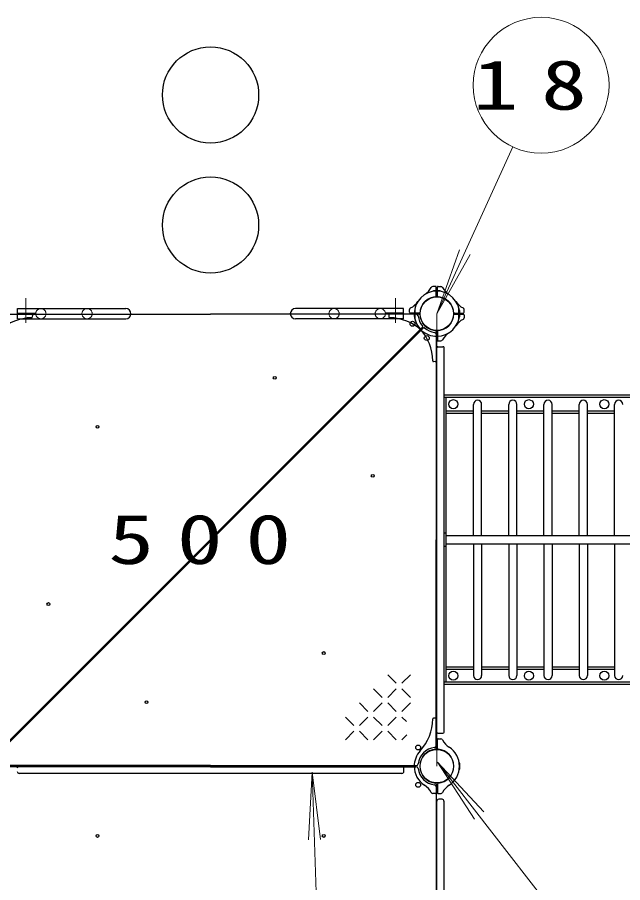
# Model space of a CAD drawing. Units: millimetres on the paper. Extents: x -385 to 0, y -594 to 267.
# Drawn here: x -284.69 to -257.94, y 143.29 to 181.53 of the extents above; entities that cross this region are included whole.
import ezdxf

# ---------------------------------------------------------------- set-up
doc = ezdxf.new("R2010")
doc.units = ezdxf.units.MM
doc.linetypes.add('USER1', pattern=[4.5, 2.5, -2])
doc.linetypes.add('USER2', pattern=[6, 3, -1, 1, -1])
doc.layers.add('LY_1', color=7, linetype='Continuous', lineweight=25)
doc.styles.add('ＭＳ ゴシック', font='')
doc.styles.get('ＭＳ ゴシック').set_extended_font_data('MS Gothic')

msp = doc.modelspace()

# ---------------------------------------------------------------- linework, layer by layer
at = {"layer": 'LY_1', "lineweight": 13}
for p, q in [((-262.787, 175.806), (-266.151, 168.436)), ((-266.151, 168.436), (-265.148, 171.263)), ((-266.151, 168.436), (-264.672, 171.046)), ((-268.319, 152.479), (-267.944, 152.104)), ((-267.319, 152.479), (-267.694, 152.104)), ((-268.944, 151.854), (-268.569, 151.479)), ((-267.944, 151.854), (-268.319, 151.479)), ((-267.694, 151.854), (-267.319, 151.479)), ((-269.569, 151.229), (-269.194, 150.854)), ((-268.569, 151.229), (-268.944, 150.854)), ((-268.319, 151.229), (-267.944, 150.854)), ((-267.319, 151.229), (-267.694, 150.854)), ((-270.194, 150.604), (-269.819, 150.229)), ((-269.194, 150.604), (-269.569, 150.229)), ((-268.944, 150.604), (-268.569, 150.229)), ((-267.944, 150.604), (-268.319, 150.229)), ((-267.694, 150.604), (-267.495, 150.405)), ((-269.819, 149.979), (-270.194, 149.604)), ((-269.569, 149.979), (-269.194, 149.604)), ((-268.569, 149.979), (-268.944, 149.604)), ((-268.319, 149.979), (-267.944, 149.604)), ((-267.472, 149.827), (-267.694, 149.604)), ((-266.116, 148.614), (-264.49, 146.092)), ((-266.116, 148.614), (-264.077, 146.413)), ((-259.52, 140.112), (-266.116, 148.614)), ((-271.654, 148.169), (-271.819, 145.174)), ((-271.654, 148.169), (-271.296, 145.191)), ((-270.768, 120.72), (-271.654, 148.169))]:
    msp.add_line(p, q, dxfattribs=at)
at = {"layer": 'LY_1'}
for p, q in [((-266.21, 169.643), (-266.332, 169.639)), ((-266.176, 169.217), (-266.176, 169.61)), ((-266.126, 169.217), (-266.126, 169.61)), ((-266.091, 169.643), (-265.96, 169.639)), ((-266.318, 169.422), (-266.318, 169.425)), ((-265.984, 169.422), (-265.984, 169.425)), ((-285.37, 168.411), (-276.151, 168.411)), ((-284.684, 168.209), (-284.684, 168.663)), ((-284.684, 168.663), (-279.901, 168.663)), ((-284.684, 168.463), (-283.876, 168.463)), ((-284.684, 168.409), (-283.876, 168.409)), ((-284.027, 168.376), (-284.032, 168.289)), ((-266.932, 168.411), (-276.151, 168.411)), ((-267.618, 168.663), (-272.401, 168.663)), ((-267.618, 168.463), (-268.426, 168.463)), ((-267.618, 168.409), (-268.426, 168.409)), ((-268.275, 168.376), (-268.27, 168.289)), ((-267.618, 168.209), (-267.618, 168.663)), ((-267.358, 168.496), (-267.354, 168.617)), ((-266.932, 168.461), (-267.325, 168.461)), ((-265.37, 168.461), (-264.977, 168.461)), ((-265.37, 168.411), (-264.977, 168.411)), ((-265.165, 168.603), (-265.162, 168.603)), ((-264.944, 168.496), (-264.948, 168.627)), ((-264.944, 168.377), (-264.948, 168.255)), ((-284.684, 168.209), (-279.901, 168.209)), ((-267.618, 168.209), (-272.401, 168.209)), ((-265.165, 168.269), (-265.162, 168.269)), ((-285.557, 149.065), (-266.78, 167.842)), ((-285.522, 149.03), (-266.745, 167.807)), ((-266.176, 167.655), (-266.176, 158.436)), ((-266.126, 167.655), (-266.126, 167.262)), ((-266.091, 167.229), (-265.97, 167.233)), ((-266.151, 149.944), (-266.151, 166.928)), ((-266.101, 166.978), (-265.884, 166.978)), ((-265.834, 149.944), (-265.834, 166.928)), ((-266.211, 166.312), (-266.298, 166.317)), ((-244.168, 164.828), (-265.834, 164.828)), ((-244.168, 164.728), (-265.834, 164.728)), ((-265.734, 152.144), (-265.734, 164.728)), ((-265.734, 164.144), (-264.532, 164.144)), ((-264.532, 158.617), (-264.532, 164.429)), ((-264.17, 158.617), (-264.17, 164.429)), ((-264.17, 164.144), (-262.973, 164.144)), ((-262.973, 158.617), (-262.973, 164.429)), ((-262.612, 158.617), (-262.612, 164.429)), ((-262.612, 164.144), (-261.415, 164.144)), ((-261.415, 158.617), (-261.415, 164.429)), ((-261.053, 158.617), (-261.053, 164.429)), ((-261.053, 164.144), (-259.857, 164.144)), ((-259.857, 158.617), (-259.857, 164.429)), ((-259.495, 158.617), (-259.495, 164.429)), ((-259.495, 164.144), (-258.298, 164.144)), ((-258.298, 158.617), (-258.298, 164.429)), ((-265.734, 164.044), (-264.532, 164.044)), ((-264.17, 164.044), (-262.973, 164.044)), ((-262.612, 164.044), (-261.415, 164.044)), ((-261.053, 164.044), (-259.857, 164.044)), ((-259.495, 164.044), (-258.298, 164.044)), ((-266.176, 149.217), (-266.176, 158.436)), ((-265.734, 158.728), (-265.834, 158.728)), ((-244.268, 158.617), (-265.734, 158.617)), ((-265.734, 158.144), (-265.834, 158.144)), ((-244.268, 158.255), (-265.734, 158.255)), ((-264.532, 158.255), (-264.532, 152.443)), ((-264.17, 158.255), (-264.17, 152.443)), ((-262.973, 158.255), (-262.973, 152.443)), ((-262.612, 158.255), (-262.612, 152.443)), ((-261.415, 158.255), (-261.415, 152.443)), ((-261.053, 158.255), (-261.053, 152.443)), ((-259.857, 158.255), (-259.857, 152.443)), ((-259.495, 158.255), (-259.495, 152.443)), ((-258.298, 158.255), (-258.298, 152.443)), ((-265.734, 152.828), (-264.532, 152.828)), ((-265.734, 152.728), (-264.532, 152.728)), ((-264.17, 152.828), (-262.973, 152.828)), ((-264.17, 152.728), (-262.973, 152.728)), ((-262.612, 152.828), (-261.415, 152.828)), ((-262.612, 152.728), (-261.415, 152.728)), ((-261.053, 152.828), (-259.857, 152.828)), ((-261.053, 152.728), (-259.857, 152.728)), ((-259.495, 152.828), (-258.298, 152.828)), ((-259.495, 152.728), (-258.298, 152.728)), ((-244.168, 152.144), (-265.834, 152.144)), ((-244.168, 152.044), (-265.834, 152.044)), ((-266.211, 150.56), (-266.298, 150.556)), ((-266.126, 149.217), (-266.126, 149.61)), ((-266.101, 149.894), (-265.884, 149.894)), ((-266.091, 149.643), (-265.97, 149.639)), ((-276.151, 148.461), (-285.241, 148.461)), ((-276.151, 148.411), (-285.241, 148.411)), ((-267.693, 148.436), (-284.609, 148.436)), ((-276.151, 148.461), (-267.061, 148.461)), ((-276.151, 148.411), (-267.061, 148.411)), ((-265.165, 148.603), (-265.162, 148.603)), ((-267.693, 148.119), (-284.609, 148.119)), ((-267.609, 148.203), (-267.609, 148.353)), ((-265.165, 148.269), (-265.162, 148.269)), ((-266.176, 147.655), (-266.176, 142.186)), ((-266.126, 147.655), (-266.126, 147.262)), ((-266.21, 147.229), (-266.332, 147.233)), ((-266.151, 137.478), (-266.151, 146.894)), ((-266.091, 147.229), (-265.96, 147.233)), ((-265.918, 146.978), (-266.068, 146.978)), ((-265.834, 137.478), (-265.834, 146.894))]:
    msp.add_line(p, q, dxfattribs=at)
at = {"layer": 'LY_1', "linetype": 'USER2', "lineweight": 13}
for p, q in [((-284.318, 168.03), (-284.318, 169.115)), ((-267.984, 168.03), (-267.984, 169.115)), ((-267.109, 168.768), (-267.109, 168.104)), ((-265.193, 168.768), (-265.193, 168.104)), ((-266.151, 168.436), (-266.151, 148.436))]:
    msp.add_line(p, q, dxfattribs=at)
at = {"layer": 'LY_1', "lineweight": 13}
msp.add_circle((-261.541, 178.535), 3, dxfattribs=at)
at = {"layer": 'LY_1'}
for centre, radius in [((-276.151, 178.103), 2.125), ((-276.151, 172.353), 2.125), ((-266.151, 168.436), 0.743), ((-267.229, 167.99), 0.108), ((-266.597, 167.358), 0.108), ((-273.318, 165.603), 0.0625), ((-265.418, 164.436), 0.2), ((-262.084, 164.436), 0.2), ((-258.751, 164.436), 0.2), ((-281.151, 163.436), 0.0625), ((-268.984, 161.269), 0.0625), ((-283.318, 155.603), 0.0625), ((-271.151, 153.436), 0.0625), ((-265.418, 152.436), 0.2), ((-262.084, 152.436), 0.2), ((-258.751, 152.436), 0.2), ((-278.984, 151.269), 0.0625), ((-266.976, 149.261), 0.108), ((-266.151, 148.436), 0.743), ((-266.976, 147.611), 0.108), ((-281.151, 145.353), 0.0625), ((-271.151, 145.353), 0.0625)]:
    msp.add_circle(centre, radius, dxfattribs=at)
at = {"layer": 'LY_1', "linetype": 'USER1', "lineweight": 13}
for centre in [(-283.651, 168.436), (-281.609, 168.436), (-270.693, 168.436), (-268.651, 168.436)]:
    msp.add_circle(centre, 0.227, dxfattribs=at)
at = {"layer": 'LY_1'}
for centre, radius, start, end in [((-267.142, 169.978), 0.833, 302.7272, 332.5412), ((-266.329, 169.556), 0.0833, 92, 152.5412), ((-266.301, 169.425), 0.0167, 98.6269, 180), ((-266.151, 168.436), 1.017, 90, 98.6269), ((-266.209, 169.61), 0.0333, 0, 92), ((-266.151, 168.436), 1.017, 81.3731, 90), ((-266.093, 169.61), 0.0333, 88, 180), ((-266.001, 169.425), 0.0167, 0, 81.3731), ((-265.973, 169.556), 0.0833, 27.4588, 88), ((-265.16, 169.978), 0.833, 207.4588, 237.2728), ((-266.151, 168.436), 1, 90, 180), ((-266.151, 168.436), 0.75, 90, 180), ((-266.209, 169.217), 0.0333, 274.2707, 0), ((-266.151, 168.436), 1, 0, 90), ((-266.151, 168.436), 0.75, 0, 90), ((-266.093, 169.217), 0.0333, 180, 265.7293), ((-267.271, 168.614), 0.0833, 117.4588, 178), ((-267.693, 169.427), 0.833, 297.4588, 327.2728), ((-264.609, 169.427), 0.833, 212.7272, 242.5412), ((-265.031, 168.614), 0.0833, 2, 62.5412), ((-284.06, 168.378), 0.0333, 357, 90), ((-279.901, 168.436), 0.227, 270, 90), ((-272.401, 168.436), 0.227, 90, 270), ((-268.242, 168.378), 0.0333, 90, 183), ((-267.325, 168.494), 0.0333, 178, 270), ((-266.151, 168.436), 1, 180, 222.2172), ((-267.061, 168.328), 0.0833, 6.7872, 90), ((-266.151, 168.436), 0.833, 186.7872, 221.1406), ((-266.932, 168.494), 0.0333, 270, 355.7293), ((-266.932, 168.378), 0.0333, 4.2707, 90), ((-266.151, 168.436), 0.75, 180, 270), ((-266.151, 168.436), 0.75, 270, 0), ((-266.151, 168.436), 1, 270, 0), ((-265.37, 168.494), 0.0333, 184.2707, 270), ((-265.37, 168.378), 0.0333, 90, 175.7293), ((-265.162, 168.586), 0.0167, 8.6269, 90), ((-266.151, 168.436), 1.017, 0, 8.6269), ((-266.151, 168.436), 1.017, 351.3731, 0), ((-264.977, 168.494), 0.0333, 270, 2), ((-264.977, 168.378), 0.0333, 358, 90), ((-284.023, 166.091), 2.167, 91.0841, 132.2172), ((-284.065, 168.29), 0.0333, 271.0842, 357), ((-268.237, 168.29), 0.0333, 183, 268.9158), ((-268.279, 166.091), 2.167, 47.7828, 88.9159), ((-264.609, 167.445), 0.833, 117.4588, 147.2728), ((-265.162, 168.286), 0.0167, 270, 351.3731), ((-265.031, 168.258), 0.0833, 297.4588, 358), ((-268.496, 166.308), 2.167, 1.0841, 42.2172), ((-266.151, 168.436), 1, 227.7828, 270), ((-266.804, 167.866), 0.0333, 315, 41.1406), ((-266.721, 167.783), 0.0333, 48.8594, 135), ((-266.151, 168.436), 0.833, 228.8594, 263.2128), ((-266.259, 167.526), 0.0833, 0, 83.2128), ((-266.209, 167.655), 0.0333, 0, 85.7293), ((-266.093, 167.655), 0.0333, 94.2707, 180), ((-265.16, 166.894), 0.833, 122.7272, 152.5412), ((-266.093, 167.262), 0.0333, 180, 272), ((-265.973, 167.316), 0.0833, 272, 332.5412), ((-266.101, 166.928), 0.05, 90, 180), ((-265.884, 166.928), 0.05, 0, 90), ((-266.297, 166.35), 0.0333, 181.0841, 267), ((-266.209, 166.345), 0.0333, 267, 0), ((-264.351, 164.429), 0.181, 0, 180), ((-262.793, 164.429), 0.181, 0, 180), ((-261.234, 164.429), 0.181, 0, 180), ((-259.676, 164.429), 0.181, 0, 180), ((-258.118, 164.429), 0.181, 0, 180), ((-264.351, 152.443), 0.181, 180, 0), ((-262.793, 152.443), 0.181, 180, 0), ((-261.234, 152.443), 0.181, 180, 0), ((-259.676, 152.443), 0.181, 180, 0), ((-258.118, 152.443), 0.181, 180, 0), ((-268.496, 150.564), 2.167, 317.7828, 358.9158), ((-266.297, 150.522), 0.0333, 93, 178.9159), ((-266.209, 150.527), 0.0333, 0, 93), ((-266.101, 149.944), 0.05, 180, 270), ((-265.884, 149.944), 0.05, 270, 0), ((-266.093, 149.61), 0.0333, 88, 180), ((-265.973, 149.556), 0.0833, 27.4588, 88), ((-265.16, 149.978), 0.833, 207.4588, 237.2728), ((-266.151, 148.436), 0.833, 96.7872, 173.2128), ((-266.151, 148.436), 0.75, 94.2707, 180), ((-266.259, 149.346), 0.0833, 276.7872, 0), ((-266.209, 149.217), 0.0333, 274.2707, 0), ((-266.093, 149.217), 0.0333, 180, 265.7293), ((-266.151, 148.436), 0.75, 0, 85.7293), ((-266.151, 148.436), 1, 0, 57.2728), ((-266.151, 148.436), 1, 137.7828, 180), ((-284.609, 148.353), 0.0833, 90, 180), ((-267.693, 148.353), 0.0833, 0, 90), ((-266.151, 148.436), 1, 180, 237.2728), ((-267.061, 148.544), 0.0833, 270, 353.2128), ((-267.061, 148.328), 0.0833, 6.7872, 90), ((-266.151, 148.436), 0.75, 180, 265.7293), ((-266.151, 148.436), 0.75, 274.2707, 0), ((-266.151, 148.436), 1, 302.7272, 0), ((-265.162, 148.586), 0.0167, 8.6269, 90), ((-266.151, 148.436), 1.017, 0, 8.6269), ((-266.151, 148.436), 1.017, 351.3731, 0), ((-284.609, 148.203), 0.0833, 180, 270), ((-267.693, 148.203), 0.0833, 270, 0), ((-266.151, 148.436), 0.833, 186.7872, 263.2128), ((-265.162, 148.286), 0.0167, 270, 351.3731), ((-266.209, 147.655), 0.0333, 0, 85.7293), ((-266.093, 147.655), 0.0333, 94.2707, 180), ((-267.142, 146.894), 0.833, 27.4588, 57.2728), ((-266.329, 147.316), 0.0833, 207.4588, 268), ((-266.259, 147.526), 0.0833, 0, 83.2128), ((-266.209, 147.262), 0.0333, 268, 0), ((-266.093, 147.262), 0.0333, 180, 272), ((-265.973, 147.316), 0.0833, 272, 332.5412), ((-265.16, 146.894), 0.833, 122.7272, 152.5412), ((-266.068, 146.894), 0.0833, 90, 180), ((-265.918, 146.894), 0.0833, 0, 90)]:
    msp.add_arc(centre, radius, start, end, dxfattribs=at)

# ---------------------------------------------------------------- texts
at = {"layer": 'LY_1', "char_height": 2.199, "style": 'ＭＳ ゴシック'}
for s, insert, attachment_point in [('\\T1.5;\\W1.35;18', (-261.541, 178.535), 5), ('\\T1.5;\\W1.35;500', (-280.669, 158.454), 4)]:
    msp.add_mtext(s, dxfattribs=dict(at, insert=insert, attachment_point=attachment_point))

doc.saveas('drawing.dxf')
